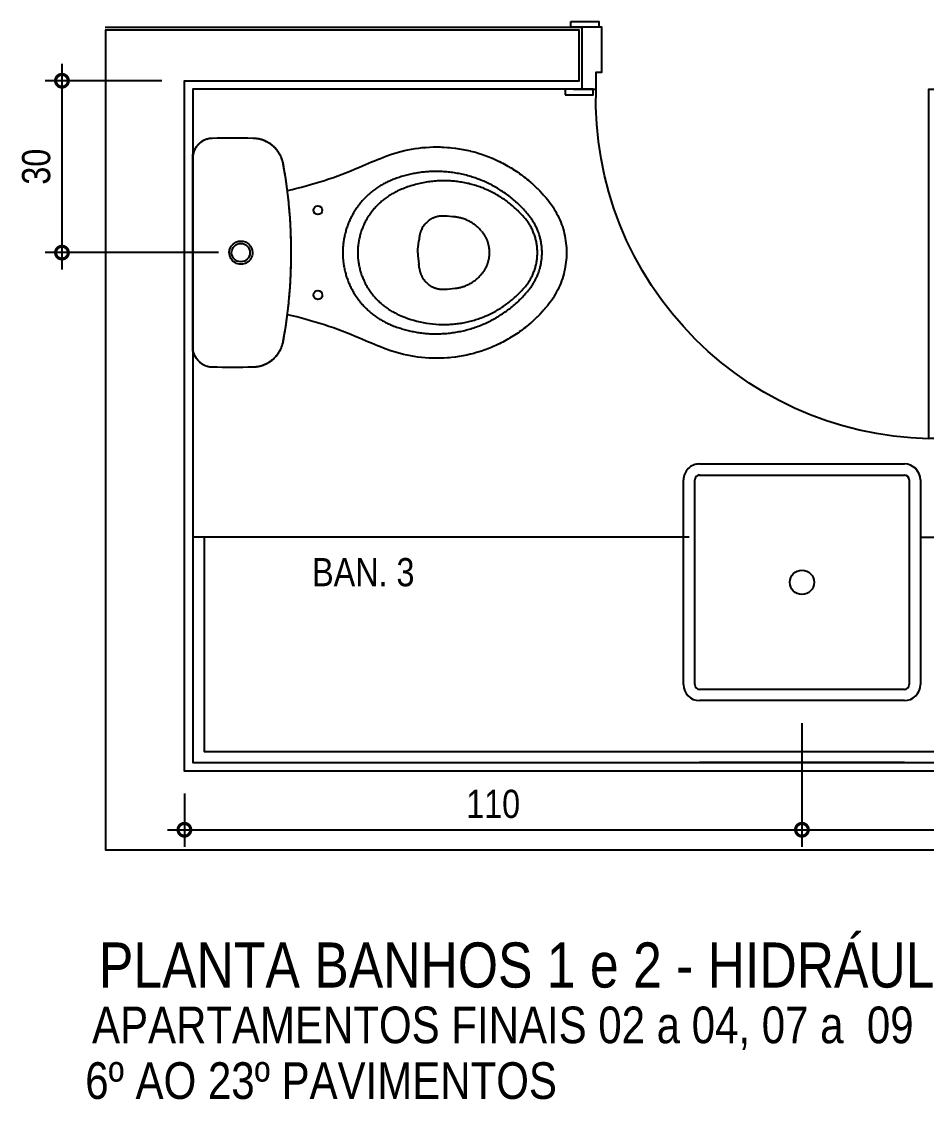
# Model space of a CAD drawing. Header units: metres. Extents: x 3 to 168, y -142 to 28.
# Drawn here: x 2.813 to 4.417, y -18.612 to -16.699 of the extents above; entities that cross this region are included whole.
import ezdxf

# ---------------------------------------------------------------- set-up
doc = ezdxf.new("R2010")
doc.units = ezdxf.units.M
doc.linetypes.add('DASHEDX2', pattern=[1.5, 1, -0.5])
for name, color, linetype in [('ARQ-ALV ACAB', 4, 'Continuous'), ('ARQ-ALV OSSO', 5, 'Continuous'), ('ARQ-CAX @ 1', 1, 'Continuous'), ('ARQ-DIM', 2, 'Continuous'), ('ARQ-HID', 2, 'Continuous'), ('ARQ-PRJ', 7, 'DASHEDX2'), ('ARQ-TXT', 2, 'Continuous')]:
    doc.layers.add(name, color=color, linetype=linetype)
doc.styles.add('Adesa', font='ARIALN.TTF')
doc.dimstyles.new('ADESA 1-0025', dxfattribs={"dimtxt": 0.05, "dimasz": 0.045, "dimexe": 0.03, "dimexo": 0.04, "dimgap": 0.02, "dimtad": 1, "dimtoh": 1, "dimdec": 0, "dimlfac": 100, "dimzin": 4, "dimtxsty": 'Adesa', "dimblk": 'DOTSMALL', "dimcen": 1, "dimdle": 0.03, "dimclrd": 1, "dimclre": 1, "dimclrt": 256, "dimazin": 1, "dimtm": 1e-09, "dimtfac": 1, "dimtdec": 0, "dimtix": 1, "dimtmove": 2, "dimatfit": 0, "dimldrblk": 'DOTSMALL', "dimfxl": 0.8, "dimtvp": 2, "dimtolj": 1, "dimtzin": 0, "dimarcsym": 0})

# ---------------------------------------------------------------- blocks, each defined once
blk = doc.blocks.new('ARQ-HID-CUBA Q')
for points in [[(-0.1816, 0), (0.1816, 0)], [(-0.1816, -0.11), (0.1816, -0.11)], [(-0.1816, -0.13), (0.1816, -0.13)], [(-0.21, -0.5016), (-0.21, -0.1384)], [(-0.19, -0.5016), (-0.19, -0.1384)], [(0.19, -0.1384), (0.19, -0.5016)], [(0.21, -0.1384), (0.21, -0.5016)], [(-0.21, -0.4), (-0.31, -0.4)], [(0.21, -0.4), (0.31, -0.4)], [(0.1816, -0.51), (-0.1816, -0.51)], [(0.1816, -0.53), (-0.1816, -0.53)], [(0.1816, -0.53), (-0.1816, -0.53)]]:
    blk.add_lwpolyline(points)
blk.add_circle((0, -0.32), 0.0216)
for centre, radius, start, end in [((-0.1816, -0.1384), 0.0284, 90, 180), ((0.1816, -0.1384), 0.0284, 0, 90), ((-0.1816, -0.1384), 0.0084, 90, 180), ((0.1816, -0.1384), 0.0084, 0, 90), ((-0.1816, -0.5016), 0.0284, 180, 270), ((-0.1816, -0.5016), 0.0084, 180, 270), ((0.1816, -0.5016), 0.0284, 270, 0), ((0.1816, -0.5016), 0.0084, 270, 0)]:
    blk.add_arc(centre, radius, start, end)
blk = doc.blocks.new('ARQ-HID-BACIA CX')
blk.add_line((-0.0001, -0.175), (-0.0001, 0.175))
for points in [[(-0.0137, -0.1957), (-0.0142, -0.196), (-0.0147, -0.1964), (-0.0153, -0.1968), (-0.0158, -0.1971), (-0.0163, -0.1975), (-0.0168, -0.1978), (-0.0174, -0.1981), (-0.0179, -0.1984), (-0.0185, -0.1987), (-0.019, -0.199), (-0.0196, -0.1993), (-0.0202, -0.1995), (-0.0207, -0.1998), (-0.0213, -0.2), (-0.0219, -0.2003), (-0.0225, -0.2005), (-0.0231, -0.2007), (-0.0237, -0.2009), (-0.0243, -0.2011), (-0.0249, -0.2013), (-0.0255, -0.2015), (-0.0261, -0.2016), (-0.0267, -0.2018), (-0.0273, -0.2019), (-0.0279, -0.2021), (-0.0285, -0.2022), (-0.0292, -0.2023), (-0.0298, -0.2024), (-0.0304, -0.2025), (-0.031, -0.2025), (-0.0316, -0.2026), (-0.0323, -0.2026), (-0.0329, -0.2027), (-0.0335, -0.2027), (-0.0342, -0.2027, -0.00878), (-0.1068, -0.2028), (-0.1079, -0.2027), (-0.1091, -0.2026), (-0.1102, -0.2026), (-0.1114, -0.2025), (-0.1125, -0.2024), (-0.1136, -0.2022), (-0.1148, -0.2021), (-0.1159, -0.2019), (-0.117, -0.2017), (-0.1181, -0.2014), (-0.1192, -0.2012), (-0.1203, -0.2009), (-0.1214, -0.2006), (-0.1225, -0.2002), (-0.1236, -0.1999), (-0.1247, -0.1995), (-0.1258, -0.1991), (-0.1268, -0.1987), (-0.1279, -0.1982), (-0.1289, -0.1978), (-0.13, -0.1973), (-0.131, -0.1968), (-0.132, -0.1962), (-0.133, -0.1957), (-0.134, -0.1951), (-0.135, -0.1945), (-0.1359, -0.1939), (-0.1369, -0.1933), (-0.1378, -0.1926), (-0.1388, -0.192), (-0.1397, -0.1913), (-0.1406, -0.1906), (-0.1415, -0.1899), (-0.1423, -0.1891), (-0.1432, -0.1884), (-0.144, -0.1876), (-0.1449, -0.1868), (-0.1457, -0.186), (-0.1465, -0.1851), (-0.1472, -0.1843), (-0.148, -0.1834), (-0.1487, -0.1826), (-0.1494, -0.1817), (-0.1501, -0.1808), (-0.1508, -0.1799), (-0.1515, -0.1789), (-0.1521, -0.178), (-0.1527, -0.177), (-0.1533, -0.1761), (-0.1539, -0.1751), (-0.1545, -0.1741), (-0.155, -0.1731), (-0.1556, -0.1721), (-0.1561, -0.171), (-0.1566, -0.17), (-0.157, -0.169), (-0.1575, -0.1679), (-0.1579, -0.1668), (-0.1583, -0.1658), (-0.1586, -0.1647), (-0.159, -0.1636), (-0.1593, -0.1625), (-0.1596, -0.1614), (-0.1598, -0.1603), (-0.1601, -0.1592), (-0.1604, -0.158), (-0.1606, -0.1569), (-0.1614, -0.1525), (-0.1622, -0.148), (-0.1629, -0.1436), (-0.1636, -0.1392), (-0.1643, -0.1347), (-0.165, -0.1302), (-0.1657, -0.1258), (-0.1663, -0.1213), (-0.1669, -0.1169), (-0.1675, -0.1124), (-0.168, -0.1079), (-0.1686, -0.1034), (-0.1691, -0.099), (-0.1696, -0.0945), (-0.1701, -0.09), (-0.1705, -0.0855), (-0.1709, -0.081), (-0.1713, -0.0765), (-0.1717, -0.072), (-0.1721, -0.0675), (-0.1724, -0.0631), (-0.1727, -0.0586), (-0.173, -0.0541), (-0.1733, -0.0496), (-0.1735, -0.0451), (-0.1737, -0.0406), (-0.1739, -0.0361), (-0.1741, -0.0315), (-0.1742, -0.027), (-0.1744, -0.0225), (-0.1745, -0.018), (-0.1745, -0.0135), (-0.1746, -0.009), (-0.1746, -0.0045), (-0.1746, 0), (-0.1746, 0.0045), (-0.1746, 0.009), (-0.1745, 0.0135), (-0.1745, 0.018), (-0.1744, 0.0225), (-0.1742, 0.027), (-0.1741, 0.0315), (-0.1739, 0.0361), (-0.1737, 0.0406), (-0.1735, 0.0451), (-0.1733, 0.0496), (-0.173, 0.0541), (-0.1727, 0.0586), (-0.1724, 0.0631), (-0.1721, 0.0675), (-0.1717, 0.072), (-0.1713, 0.0765), (-0.1709, 0.081), (-0.1705, 0.0855), (-0.1701, 0.09), (-0.1696, 0.0945), (-0.1691, 0.099), (-0.1686, 0.1034), (-0.168, 0.1079), (-0.1675, 0.1124), (-0.1669, 0.1169), (-0.1663, 0.1213), (-0.1657, 0.1258), (-0.165, 0.1302), (-0.1643, 0.1347), (-0.1636, 0.1392), (-0.1629, 0.1436), (-0.1622, 0.148), (-0.1614, 0.1525), (-0.1606, 0.1569), (-0.1604, 0.158), (-0.1601, 0.1592), (-0.1598, 0.1603), (-0.1596, 0.1614), (-0.1593, 0.1625), (-0.159, 0.1636), (-0.1586, 0.1647), (-0.1583, 0.1658), (-0.1579, 0.1668), (-0.1575, 0.1679), (-0.157, 0.169), (-0.1566, 0.17), (-0.1561, 0.171), (-0.1556, 0.1721), (-0.155, 0.1731), (-0.1545, 0.1741), (-0.1539, 0.1751), (-0.1533, 0.1761), (-0.1527, 0.177), (-0.1521, 0.178), (-0.1515, 0.1789), (-0.1508, 0.1799), (-0.1501, 0.1808), (-0.1494, 0.1817), (-0.1487, 0.1826), (-0.148, 0.1834), (-0.1472, 0.1843), (-0.1465, 0.1851), (-0.1457, 0.186), (-0.1449, 0.1868), (-0.144, 0.1876), (-0.1432, 0.1884), (-0.1423, 0.1891), (-0.1415, 0.1899), (-0.1406, 0.1906), (-0.1397, 0.1913), (-0.1388, 0.192), (-0.1378, 0.1926), (-0.1369, 0.1933), (-0.1359, 0.1939), (-0.135, 0.1945), (-0.134, 0.1951), (-0.133, 0.1957), (-0.132, 0.1962), (-0.131, 0.1968), (-0.13, 0.1973), (-0.1289, 0.1978), (-0.1279, 0.1982), (-0.1268, 0.1987), (-0.1258, 0.1991), (-0.1247, 0.1995), (-0.1236, 0.1999), (-0.1225, 0.2002), (-0.1214, 0.2006), (-0.1203, 0.2009), (-0.1192, 0.2012), (-0.1181, 0.2014), (-0.117, 0.2017), (-0.1159, 0.2019), (-0.1148, 0.2021), (-0.1136, 0.2022), (-0.1125, 0.2024), (-0.1114, 0.2025), (-0.1102, 0.2026), (-0.1091, 0.2026), (-0.1079, 0.2027), (-0.1068, 0.2028, -0.00878), (-0.0342, 0.2027), (-0.0335, 0.2027), (-0.0329, 0.2027), (-0.0323, 0.2026), (-0.0316, 0.2026), (-0.031, 0.2025), (-0.0304, 0.2025), (-0.0298, 0.2024), (-0.0292, 0.2023), (-0.0285, 0.2022), (-0.0279, 0.2021), (-0.0273, 0.2019), (-0.0267, 0.2018), (-0.0261, 0.2016), (-0.0255, 0.2015), (-0.0249, 0.2013), (-0.0243, 0.2011), (-0.0237, 0.2009), (-0.0231, 0.2007), (-0.0225, 0.2005), (-0.0219, 0.2003), (-0.0213, 0.2), (-0.0207, 0.1998), (-0.0202, 0.1995), (-0.0196, 0.1993), (-0.019, 0.199), (-0.0185, 0.1987), (-0.0179, 0.1984), (-0.0174, 0.1981), (-0.0168, 0.1978), (-0.0163, 0.1975), (-0.0158, 0.1971), (-0.0153, 0.1968), (-0.0147, 0.1964), (-0.0142, 0.196), (-0.0137, 0.1957)], [(-0.0131, 0.195, 0.018828), (-0.0135, 0.1954)], [(-0.0133, -0.1951), (-0.0133, -0.1951), (-0.0133, -0.1951), (-0.0133, -0.1951), (-0.0132, -0.1951), (-0.0132, -0.195), (-0.0132, -0.195), (-0.0131, -0.1949), (-0.013, -0.1948), (-0.0129, -0.1947), (-0.0128, -0.1946), (-0.0126, -0.1945), (-0.0125, -0.1943), (-0.0116, -0.1935, 0.212488), (-0.0001, -0.1677), (-0.0001, 0.1677, 0.212488), (-0.0116, 0.1935), (-0.0125, 0.1943), (-0.0126, 0.1945), (-0.0128, 0.1946), (-0.0129, 0.1947), (-0.013, 0.1948), (-0.0131, 0.1949), (-0.0132, 0.195), (-0.0132, 0.195), (-0.0132, 0.1951), (-0.0133, 0.1951), (-0.0133, 0.1951), (-0.0133, 0.1951)], [(-0.0123, 0.1942, 0.002919), (-0.0115, 0.1935)], [(-0.1676, 0.1104), (-0.1678, 0.1104), (-0.176, 0.1123), (-0.1842, 0.1142), (-0.1925, 0.1163), (-0.2008, 0.1185), (-0.209, 0.1208), (-0.2171, 0.1231), (-0.2253, 0.1256), (-0.2335, 0.1282), (-0.2415, 0.1309), (-0.2493, 0.1336), (-0.2571, 0.1363), (-0.2648, 0.1392), (-0.2725, 0.1422), (-0.2803, 0.1453), (-0.288, 0.1486), (-0.2958, 0.1519, 0.011149), (-0.3381, 0.1694), (-0.3442, 0.1717), (-0.3503, 0.1739), (-0.3564, 0.1759), (-0.3626, 0.1778), (-0.3689, 0.1795), (-0.3751, 0.181), (-0.3815, 0.1824), (-0.3878, 0.1836), (-0.3942, 0.1847), (-0.4006, 0.1855), (-0.407, 0.1863), (-0.4135, 0.1868), (-0.42, 0.1872), (-0.4264, 0.1875), (-0.4329, 0.1875), (-0.4381, 0.1875), (-0.4384, 0.1875), (-0.4417, 0.1874), (-0.4449, 0.1872), (-0.4453, 0.1872), (-0.4517, 0.1868), (-0.4521, 0.1868), (-0.4553, 0.1865), (-0.4585, 0.1862), (-0.4589, 0.1862), (-0.4653, 0.1854), (-0.4657, 0.1853), (-0.472, 0.1844), (-0.4724, 0.1844), (-0.4788, 0.1833), (-0.4792, 0.1832), (-0.4855, 0.1819), (-0.4859, 0.1818), (-0.4921, 0.1804), (-0.4925, 0.1803), (-0.4988, 0.1787), (-0.4991, 0.1786), (-0.5053, 0.1768), (-0.5057, 0.1767), (-0.5118, 0.1747), (-0.5122, 0.1746), (-0.5183, 0.1725), (-0.5187, 0.1724), (-0.5247, 0.1701), (-0.5251, 0.17), (-0.531, 0.1675), (-0.5314, 0.1674), (-0.5373, 0.1648), (-0.5376, 0.1646), (-0.5435, 0.1618), (-0.5438, 0.1617), (-0.5467, 0.1602), (-0.5496, 0.1588), (-0.5499, 0.1586), (-0.5556, 0.1555), (-0.5559, 0.1553), (-0.5587, 0.1537), (-0.5615, 0.1521), (-0.5618, 0.1519), (-0.5646, 0.1502), (-0.5674, 0.1485), (-0.5677, 0.1484), (-0.5704, 0.1466), (-0.5731, 0.1448), (-0.5734, 0.1446), (-0.5761, 0.1428), (-0.5788, 0.1409), (-0.579, 0.1407), (-0.5817, 0.1388), (-0.5843, 0.1369), (-0.5846, 0.1367), (-0.5872, 0.1347), (-0.5897, 0.1327), (-0.59, 0.1325), (-0.5925, 0.1305), (-0.595, 0.1284), (-0.5953, 0.1282), (-0.6002, 0.124), (-0.6005, 0.1237), (-0.6053, 0.1194), (-0.6055, 0.1191), (-0.6079, 0.1169), (-0.6102, 0.1146), (-0.6105, 0.1144), (-0.6151, 0.1098), (-0.6153, 0.1095), (-0.6197, 0.1048), (-0.62, 0.1045), (-0.6221, 0.1021), (-0.6243, 0.0997), (-0.6245, 0.0994), (-0.6266, 0.097), (-0.6287, 0.0945), (-0.6314, 0.0911), (-0.6339, 0.0877), (-0.6364, 0.0842), (-0.6388, 0.0807), (-0.641, 0.0771), (-0.6432, 0.0734), (-0.6452, 0.0696), (-0.6472, 0.0658), (-0.649, 0.062), (-0.6508, 0.0581), (-0.6524, 0.0541), (-0.6539, 0.0501), (-0.6553, 0.0461), (-0.6565, 0.042), (-0.6577, 0.0379), (-0.6587, 0.0338), (-0.6596, 0.0296), (-0.6604, 0.0254), (-0.6611, 0.0212), (-0.6617, 0.017), (-0.6621, 0.0128), (-0.6624, 0.0085), (-0.6626, 0.0043), (-0.6626, 0), (-0.6626, -0.0043), (-0.6624, -0.0085), (-0.6621, -0.0128), (-0.6617, -0.017), (-0.6611, -0.0212), (-0.6604, -0.0254), (-0.6596, -0.0296), (-0.6587, -0.0338), (-0.6577, -0.0379), (-0.6565, -0.042), (-0.6553, -0.0461), (-0.6539, -0.0501), (-0.6524, -0.0541), (-0.6508, -0.0581), (-0.649, -0.062), (-0.6472, -0.0658), (-0.6452, -0.0696), (-0.6432, -0.0734), (-0.641, -0.0771), (-0.6388, -0.0807), (-0.6364, -0.0842), (-0.6339, -0.0877), (-0.6314, -0.0911), (-0.6287, -0.0945), (-0.6266, -0.097), (-0.6245, -0.0994), (-0.6243, -0.0997), (-0.6221, -0.1021), (-0.62, -0.1045), (-0.6197, -0.1048), (-0.6153, -0.1095), (-0.6151, -0.1098), (-0.6105, -0.1144), (-0.6102, -0.1146), (-0.6079, -0.1169), (-0.6055, -0.1191), (-0.6053, -0.1194), (-0.6005, -0.1237), (-0.6002, -0.124), (-0.5953, -0.1282), (-0.595, -0.1284), (-0.5925, -0.1305), (-0.59, -0.1325), (-0.5897, -0.1327), (-0.5872, -0.1347), (-0.5846, -0.1367), (-0.5843, -0.1369), (-0.5817, -0.1388), (-0.579, -0.1407), (-0.5788, -0.1409), (-0.5761, -0.1428), (-0.5734, -0.1446), (-0.5731, -0.1448), (-0.5704, -0.1466), (-0.5677, -0.1484), (-0.5674, -0.1485), (-0.5646, -0.1502), (-0.5618, -0.1519), (-0.5615, -0.1521), (-0.5587, -0.1537), (-0.5559, -0.1553), (-0.5556, -0.1555), (-0.5499, -0.1586), (-0.5496, -0.1588), (-0.5467, -0.1602), (-0.5438, -0.1617), (-0.5435, -0.1618), (-0.5376, -0.1646), (-0.5373, -0.1648), (-0.5314, -0.1674), (-0.531, -0.1675), (-0.5251, -0.17), (-0.5247, -0.1701), (-0.5187, -0.1724), (-0.5183, -0.1725), (-0.5122, -0.1746), (-0.5118, -0.1747), (-0.5057, -0.1767), (-0.5053, -0.1768), (-0.4991, -0.1786), (-0.4988, -0.1787), (-0.4925, -0.1803), (-0.4921, -0.1804), (-0.4859, -0.1818), (-0.4855, -0.1819), (-0.4792, -0.1832), (-0.4788, -0.1833), (-0.4724, -0.1844), (-0.472, -0.1844), (-0.4657, -0.1853), (-0.4653, -0.1854), (-0.4589, -0.1862), (-0.4585, -0.1862), (-0.4553, -0.1865), (-0.4521, -0.1868), (-0.4517, -0.1868), (-0.4453, -0.1872), (-0.4449, -0.1872), (-0.4417, -0.1874), (-0.4384, -0.1875), (-0.4381, -0.1875), (-0.4316, -0.1875), (-0.4251, -0.1874), (-0.4186, -0.1872), (-0.4121, -0.1867), (-0.4057, -0.1861), (-0.3992, -0.1854), (-0.3928, -0.1844), (-0.3864, -0.1834), (-0.3801, -0.1821), (-0.3738, -0.1807), (-0.3675, -0.1791), (-0.3613, -0.1774), (-0.3551, -0.1755), (-0.349, -0.1735), (-0.3429, -0.1713), (-0.3381, -0.1694, 0.011149), (-0.2958, -0.1519), (-0.288, -0.1486), (-0.2803, -0.1453), (-0.2725, -0.1422), (-0.2648, -0.1392), (-0.2571, -0.1363), (-0.2493, -0.1336), (-0.2415, -0.1309), (-0.2335, -0.1282), (-0.2253, -0.1256), (-0.2171, -0.1231), (-0.209, -0.1208), (-0.2008, -0.1185), (-0.1925, -0.1163), (-0.1842, -0.1142), (-0.176, -0.1123), (-0.1678, -0.1104), (-0.1676, -0.1104)], [(-0.5122, 0.0378), (-0.511, 0.0393), (-0.5098, 0.0407), (-0.5085, 0.042), (-0.5072, 0.0433), (-0.5059, 0.0446), (-0.5046, 0.0458), (-0.5032, 0.047), (-0.5018, 0.0482), (-0.5004, 0.0493), (-0.499, 0.0503), (-0.4975, 0.0514), (-0.496, 0.0523), (-0.4946, 0.0533), (-0.493, 0.0542), (-0.4915, 0.055), (-0.49, 0.0558), (-0.4884, 0.0566), (-0.4869, 0.0573), (-0.4853, 0.058), (-0.4838, 0.0587), (-0.4822, 0.0593), (-0.4806, 0.0598), (-0.4791, 0.0603), (-0.4775, 0.0608), (-0.4759, 0.0613), (-0.4744, 0.0617), (-0.4728, 0.062), (-0.4713, 0.0623), (-0.4697, 0.0626), (-0.4682, 0.0629), (-0.4667, 0.0631), (-0.4651, 0.0633, -0.008966), (-0.4466, 0.0649, -0.016113), (-0.4436, 0.065), (-0.4426, 0.065), (-0.4418, 0.065), (-0.4409, 0.0649), (-0.4401, 0.0649), (-0.4393, 0.0648), (-0.4384, 0.0647), (-0.4376, 0.0646), (-0.4368, 0.0645), (-0.436, 0.0644), (-0.4352, 0.0642), (-0.4344, 0.064), (-0.4336, 0.0639), (-0.4328, 0.0637), (-0.4321, 0.0635), (-0.4313, 0.0632), (-0.4305, 0.063), (-0.4298, 0.0627), (-0.429, 0.0625), (-0.4282, 0.0622), (-0.4275, 0.0619), (-0.4267, 0.0616), (-0.426, 0.0612), (-0.4253, 0.0609), (-0.4245, 0.0605), (-0.4238, 0.0602), (-0.423, 0.0598), (-0.4223, 0.0593), (-0.4216, 0.0589), (-0.4209, 0.0585), (-0.4201, 0.058), (-0.4194, 0.0575), (-0.4187, 0.057), (-0.4174, 0.056), (-0.416, 0.0549), (-0.4148, 0.0537), (-0.4135, 0.0525), (-0.4123, 0.0512), (-0.4111, 0.0499), (-0.41, 0.0485), (-0.4089, 0.047), (-0.4079, 0.0455), (-0.407, 0.0439), (-0.4061, 0.0422), (-0.4053, 0.0406), (-0.4049, 0.0397), (-0.4045, 0.0389), (-0.4042, 0.038), (-0.4039, 0.0372), (-0.4036, 0.0363), (-0.4033, 0.0354), (-0.403, 0.0346), (-0.4028, 0.0337), (-0.4025, 0.0328), (-0.4023, 0.0319), (-0.4021, 0.0311), (-0.402, 0.0302), (-0.4018, 0.0293), (-0.4017, 0.0285), (-0.4016, 0.0276), (-0.4015, 0.0267, -0.000598), (-0.4009, 0.0209)], [(-0.3986, 0, 0.006359), (-0.3992, 0.0061), (-0.3992, 0.0064), (-0.3992, 0.0066), (-0.3993, 0.0072), (-0.3993, 0.0075), (-0.3993, 0.0077), (-0.3994, 0.0083), (-0.3994, 0.0086), (-0.3995, 0.0091), (-0.3995, 0.0094), (-0.3996, 0.01), (-0.3996, 0.0103), (-0.3997, 0.0108), (-0.3998, 0.0117), (-0.3999, 0.0123), (-0.4, 0.0129), (-0.4002, 0.0144), (-0.4003, 0.0154), (-0.4003, 0.0159), (-0.4004, 0.0164), (-0.4005, 0.0169), (-0.4005, 0.0174), (-0.4006, 0.0179), (-0.4006, 0.0184), (-0.4007, 0.0189), (-0.4008, 0.0194), (-0.4008, 0.0199), (-0.4009, 0.0204), (-0.4009, 0.0209)], [(-0.3986, 0, -0.006359), (-0.3992, -0.0061), (-0.3992, -0.0064), (-0.3992, -0.0066), (-0.3993, -0.0072), (-0.3993, -0.0075), (-0.3993, -0.0077), (-0.3994, -0.0083), (-0.3994, -0.0086), (-0.3995, -0.0091), (-0.3995, -0.0094), (-0.3996, -0.01), (-0.3996, -0.0103), (-0.3997, -0.0108), (-0.3998, -0.0117), (-0.3999, -0.0123), (-0.4, -0.0129), (-0.4002, -0.0144), (-0.4003, -0.0154), (-0.4003, -0.0159), (-0.4004, -0.0164), (-0.4005, -0.0169), (-0.4005, -0.0174), (-0.4006, -0.0179), (-0.4006, -0.0184), (-0.4007, -0.0189), (-0.4008, -0.0194), (-0.4008, -0.0199), (-0.4009, -0.0204), (-0.4009, -0.0209)], [(-0.4015, -0.0267), (-0.4016, -0.0276), (-0.4017, -0.0285), (-0.4018, -0.0293), (-0.402, -0.0302), (-0.4021, -0.0311), (-0.4023, -0.0319), (-0.4025, -0.0328), (-0.4028, -0.0337), (-0.403, -0.0346), (-0.4033, -0.0354), (-0.4036, -0.0363), (-0.4039, -0.0372), (-0.4042, -0.038), (-0.4045, -0.0389), (-0.4049, -0.0397), (-0.4053, -0.0406), (-0.4061, -0.0422), (-0.407, -0.0439), (-0.4079, -0.0455), (-0.4089, -0.047), (-0.41, -0.0485), (-0.4111, -0.0499), (-0.4123, -0.0512), (-0.4135, -0.0525), (-0.4148, -0.0537), (-0.416, -0.0549), (-0.4174, -0.056), (-0.4187, -0.057), (-0.4194, -0.0575), (-0.4201, -0.058), (-0.4209, -0.0585), (-0.4216, -0.0589), (-0.4223, -0.0593), (-0.423, -0.0598), (-0.4238, -0.0602), (-0.4245, -0.0605), (-0.4253, -0.0609), (-0.426, -0.0612), (-0.4267, -0.0616), (-0.4275, -0.0619), (-0.4282, -0.0622), (-0.429, -0.0625), (-0.4298, -0.0627), (-0.4305, -0.063), (-0.4313, -0.0632), (-0.4321, -0.0635), (-0.4328, -0.0637), (-0.4336, -0.0639), (-0.4344, -0.064), (-0.4352, -0.0642), (-0.436, -0.0644), (-0.4368, -0.0645), (-0.4376, -0.0646), (-0.4384, -0.0647), (-0.4393, -0.0648), (-0.4401, -0.0649), (-0.4409, -0.0649), (-0.4418, -0.065), (-0.4426, -0.065), (-0.4436, -0.065, -0.016113), (-0.4466, -0.0649, -0.008966), (-0.4651, -0.0633), (-0.4667, -0.0631), (-0.4682, -0.0629), (-0.4697, -0.0626), (-0.4713, -0.0623), (-0.4728, -0.062), (-0.4744, -0.0617), (-0.4759, -0.0613), (-0.4775, -0.0608), (-0.4791, -0.0603), (-0.4806, -0.0598), (-0.4822, -0.0593), (-0.4838, -0.0587), (-0.4853, -0.058), (-0.4869, -0.0573), (-0.4884, -0.0566), (-0.49, -0.0558), (-0.4915, -0.055), (-0.493, -0.0542), (-0.4946, -0.0533), (-0.496, -0.0523), (-0.4975, -0.0514), (-0.499, -0.0503), (-0.5004, -0.0493), (-0.5018, -0.0482), (-0.5032, -0.047), (-0.5046, -0.0458), (-0.5059, -0.0446), (-0.5072, -0.0433), (-0.5085, -0.042), (-0.5098, -0.0407), (-0.511, -0.0393), (-0.5122, -0.0378)], [(-0.4015, -0.0267, 0.000598), (-0.4009, -0.0209)], [(-0.0136, -0.1955, 0.018828), (-0.0132, -0.1951)]]:
    blk.add_lwpolyline(points, format="xyb")
at = {"ltscale": 0.000466036}
blk.add_lwpolyline([(-0.0133, -0.1951), (-0.0133, -0.1952, -0.017665), (-0.0136, -0.1955, -0.039631), (-0.0138, -0.1956, -0.158216), (-0.0342, -0.2027, -0.008778), (-0.1068, -0.2027), (-0.1095, -0.2026), (-0.1122, -0.2023), (-0.1149, -0.202), (-0.1176, -0.2014), (-0.1203, -0.2008), (-0.1229, -0.2), (-0.1255, -0.1991), (-0.128, -0.1981), (-0.1305, -0.1969), (-0.1329, -0.1957), (-0.1352, -0.1943), (-0.1375, -0.1928), (-0.1397, -0.1912), (-0.1418, -0.1894), (-0.1439, -0.1876), (-0.1458, -0.1857), (-0.1477, -0.1837), (-0.1494, -0.1816), (-0.151, -0.1794), (-0.1526, -0.1772), (-0.154, -0.1748), (-0.1553, -0.1724), (-0.1565, -0.17), (-0.1575, -0.1675), (-0.1585, -0.1649), (-0.1593, -0.1623), (-0.16, -0.1597), (-0.1605, -0.1569, -0.044623), (-0.1746, 0, -0.044623), (-0.1605, 0.1569), (-0.16, 0.1597), (-0.1593, 0.1623), (-0.1585, 0.1649), (-0.1575, 0.1675), (-0.1565, 0.17), (-0.1553, 0.1724), (-0.154, 0.1748), (-0.1526, 0.1772), (-0.151, 0.1794), (-0.1494, 0.1816), (-0.1477, 0.1837), (-0.1458, 0.1857), (-0.1439, 0.1876), (-0.1418, 0.1894), (-0.1397, 0.1912), (-0.1375, 0.1928), (-0.1352, 0.1943), (-0.1329, 0.1957), (-0.1305, 0.1969), (-0.128, 0.1981), (-0.1255, 0.1991), (-0.1229, 0.2), (-0.1203, 0.2008), (-0.1176, 0.2014), (-0.1149, 0.202), (-0.1122, 0.2023), (-0.1095, 0.2026), (-0.1068, 0.2027, -0.008778), (-0.0342, 0.2027, -0.158216), (-0.0138, 0.1956, -0.039631), (-0.0136, 0.1955, -0.017665), (-0.0133, 0.1952), (-0.0133, 0.1951)], format="xyb", dxfattribs=at)
at = {"ltscale": 0.00311}
for points in [[(-0.1068, 0.2021), (-0.1068, 0.2027)], [(-0.1068, -0.2021), (-0.1068, -0.2027)]]:
    blk.add_lwpolyline(points, dxfattribs=at)
at = {"ltscale": 0.00156}
blk.add_lwpolyline([(-0.0131, 0.1951), (-0.0133, 0.1953)], dxfattribs=at)
for points in [[(-0.0133, 0.1951), (-0.0133, 0.1951)], [(-0.0115, 0.1936), (-0.0109, 0.1931), (-0.0103, 0.1925), (-0.0097, 0.1919), (-0.0091, 0.1913), (-0.0086, 0.1907), (-0.008, 0.19), (-0.0075, 0.1894), (-0.007, 0.1887), (-0.0065, 0.1881), (-0.006, 0.1874), (-0.0055, 0.1867), (-0.0051, 0.186), (-0.0047, 0.1853), (-0.0043, 0.1845), (-0.0039, 0.1838), (-0.0035, 0.1831), (-0.0031, 0.1823), (-0.0028, 0.1815), (-0.0025, 0.1808), (-0.0022, 0.18), (-0.0019, 0.1792), (-0.0016, 0.1784), (-0.0014, 0.1776), (-0.0012, 0.1768), (-0.001, 0.176), (-0.0008, 0.1752), (-0.0006, 0.1744), (-0.0005, 0.1736), (-0.0003, 0.1728), (-0.0002, 0.1719), (-0.0001, 0.1711), (-0.0001, 0.1703), (0, 0.1694), (0, 0.1686), (0, 0.1678)], [(0, 0.1677), (0, -0.1677)], [(-0.5122, 0.0378), (-0.513, 0.0368), (-0.5137, 0.0358), (-0.5145, 0.0348), (-0.5152, 0.0338), (-0.5159, 0.0327), (-0.5165, 0.0316), (-0.5172, 0.0306), (-0.5178, 0.0295), (-0.5185, 0.0283), (-0.519, 0.0272), (-0.5196, 0.0261), (-0.5202, 0.0249), (-0.5207, 0.0237), (-0.5212, 0.0225), (-0.5217, 0.0214), (-0.5221, 0.0201), (-0.5225, 0.0189), (-0.5229, 0.0177), (-0.5233, 0.0165), (-0.5236, 0.0152), (-0.524, 0.014), (-0.5243, 0.0127), (-0.5245, 0.0115), (-0.5248, 0.0102), (-0.525, 0.009), (-0.5251, 0.0077), (-0.5253, 0.0064), (-0.5254, 0.0051), (-0.5255, 0.0039), (-0.5256, 0.0026), (-0.5256, 0.0013), (-0.5256, 0), (-0.5256, -0.0013), (-0.5256, -0.0026), (-0.5255, -0.0039), (-0.5254, -0.0051), (-0.5253, -0.0064), (-0.5251, -0.0077), (-0.525, -0.009), (-0.5248, -0.0102), (-0.5245, -0.0115), (-0.5243, -0.0127), (-0.524, -0.014), (-0.5236, -0.0152), (-0.5233, -0.0165), (-0.5229, -0.0177), (-0.5225, -0.0189), (-0.5221, -0.0201), (-0.5217, -0.0214), (-0.5212, -0.0225), (-0.5207, -0.0237), (-0.5202, -0.0249), (-0.5196, -0.0261), (-0.519, -0.0272), (-0.5185, -0.0283), (-0.5178, -0.0295), (-0.5172, -0.0306), (-0.5165, -0.0316), (-0.5159, -0.0327), (-0.5152, -0.0337), (-0.5145, -0.0348), (-0.5137, -0.0358), (-0.513, -0.0368), (-0.5122, -0.0378)], [(-0.0115, -0.1936), (-0.0116, -0.1938), (-0.0117, -0.1938), (-0.0119, -0.194), (-0.0123, -0.1944), (-0.0126, -0.1947), (-0.0128, -0.1948), (-0.0129, -0.1949), (-0.013, -0.1949), (-0.013, -0.195), (-0.0131, -0.195), (-0.0131, -0.1951)]]:
    blk.add_lwpolyline(points)
at = {"ltscale": 0.00179}
for points in [[(-0.0004, 0.1677), (-0.0001, 0.1677)], [(-0.0004, -0.1677), (-0.0001, -0.1677)]]:
    blk.add_lwpolyline(points, dxfattribs=at)
for points in [[(-0.2659, 0), (-0.2659, -0.002), (-0.266, -0.004), (-0.2661, -0.006), (-0.2662, -0.008), (-0.2663, -0.01), (-0.2664, -0.012), (-0.2666, -0.014), (-0.2668, -0.016), (-0.267, -0.018), (-0.2673, -0.02), (-0.2676, -0.022), (-0.2679, -0.024), (-0.2683, -0.026), (-0.2687, -0.0279), (-0.2691, -0.0299), (-0.2696, -0.0318), (-0.27, -0.0338), (-0.2705, -0.0357), (-0.2711, -0.0377), (-0.2716, -0.0396), (-0.2722, -0.0415), (-0.2728, -0.0434), (-0.2735, -0.0453), (-0.2741, -0.0472), (-0.2748, -0.0491), (-0.2755, -0.051), (-0.2763, -0.0528), (-0.2771, -0.0547), (-0.2779, -0.0565), (-0.2787, -0.0584), (-0.2796, -0.0602), (-0.2804, -0.062), (-0.2813, -0.0638), (-0.2823, -0.0656), (-0.2832, -0.0673), (-0.2842, -0.0691), (-0.2852, -0.0708), (-0.2863, -0.0725), (-0.2873, -0.0742), (-0.2884, -0.0759), (-0.2895, -0.0776), (-0.2907, -0.0793), (-0.2918, -0.0809), (-0.293, -0.0825), (-0.2942, -0.0841), (-0.2954, -0.0857), (-0.2967, -0.0873), (-0.2979, -0.0888), (-0.2992, -0.0904), (-0.3005, -0.0919), (-0.3019, -0.0934), (-0.3032, -0.0949), (-0.3046, -0.0963), (-0.306, -0.0978), (-0.3074, -0.0992), (-0.3089, -0.1006), (-0.3103, -0.102), (-0.3118, -0.1033), (-0.3133, -0.1046), (-0.3149, -0.106), (-0.3164, -0.1072), (-0.3179, -0.1085), (-0.3195, -0.1098), (-0.3211, -0.111), (-0.3227, -0.1122), (-0.3244, -0.1133), (-0.326, -0.1145), (-0.3277, -0.1156), (-0.3293, -0.1167), (-0.331, -0.1178), (-0.3327, -0.1189), (-0.3344, -0.1199), (-0.3362, -0.1209), (-0.3379, -0.1219), (-0.3397, -0.1228), (-0.3415, -0.1237), (-0.3433, -0.1246), (-0.3451, -0.1255), (-0.3469, -0.1263), (-0.3488, -0.1271), (-0.3506, -0.1279), (-0.3525, -0.1287), (-0.3543, -0.1295), (-0.3566, -0.1304), (-0.3588, -0.1312), (-0.3611, -0.132), (-0.3634, -0.1328), (-0.3657, -0.1336), (-0.368, -0.1343), (-0.3703, -0.1351), (-0.3726, -0.1357), (-0.3749, -0.1364), (-0.3772, -0.137), (-0.3796, -0.1376), (-0.3819, -0.1382), (-0.3843, -0.1388), (-0.3866, -0.1393), (-0.389, -0.1398), (-0.3913, -0.1402), (-0.3937, -0.1407), (-0.3961, -0.1411), (-0.3985, -0.1415), (-0.4008, -0.1419), (-0.4032, -0.1422), (-0.4056, -0.1425), (-0.408, -0.1428), (-0.4104, -0.143), (-0.4128, -0.1433), (-0.4152, -0.1435), (-0.4176, -0.1436), (-0.42, -0.1438), (-0.4225, -0.1439), (-0.4249, -0.144), (-0.4273, -0.1441), (-0.4297, -0.1441), (-0.4321, -0.1441), (-0.4345, -0.1441), (-0.4369, -0.144), (-0.4396, -0.1439), (-0.4423, -0.1437), (-0.4451, -0.1436), (-0.4478, -0.1434), (-0.4505, -0.1432), (-0.4532, -0.143), (-0.4559, -0.1427), (-0.4586, -0.1424), (-0.4613, -0.142), (-0.4639, -0.1416), (-0.4666, -0.1412), (-0.4693, -0.1407), (-0.472, -0.1402), (-0.4746, -0.1397), (-0.4773, -0.1391), (-0.4799, -0.1385), (-0.4826, -0.1379), (-0.4852, -0.1372), (-0.4878, -0.1365), (-0.4904, -0.1358), (-0.493, -0.135), (-0.4956, -0.1342), (-0.4982, -0.1333), (-0.5008, -0.1325), (-0.5033, -0.1316), (-0.5059, -0.1306), (-0.5084, -0.1297), (-0.5109, -0.1287), (-0.5135, -0.1276), (-0.516, -0.1266), (-0.5184, -0.1255), (-0.5209, -0.1243), (-0.5234, -0.1232), (-0.5258, -0.122), (-0.5282, -0.1208), (-0.5306, -0.1195), (-0.533, -0.1182), (-0.5354, -0.1169), (-0.5378, -0.1156), (-0.5401, -0.1142), (-0.5424, -0.1128), (-0.5447, -0.1114), (-0.547, -0.1099), (-0.5493, -0.1084), (-0.5515, -0.1069), (-0.5538, -0.1053), (-0.556, -0.1038), (-0.5581, -0.1022), (-0.5603, -0.1005), (-0.5625, -0.0989), (-0.5646, -0.0972), (-0.5667, -0.0955), (-0.5688, -0.0937), (-0.5708, -0.092), (-0.5729, -0.0902), (-0.5749, -0.0883), (-0.5769, -0.0865), (-0.5788, -0.0846), (-0.5808, -0.0827), (-0.5827, -0.0808), (-0.5846, -0.0788), (-0.5864, -0.0769), (-0.5882, -0.0748), (-0.59, -0.0728), (-0.5918, -0.0708), (-0.5936, -0.0688), (-0.5954, -0.0667), (-0.5964, -0.0654), (-0.5974, -0.0642), (-0.5983, -0.0629), (-0.5993, -0.0616), (-0.6003, -0.0603), (-0.6012, -0.059), (-0.6021, -0.0576), (-0.6029, -0.0563), (-0.6038, -0.0549), (-0.6046, -0.0535), (-0.6054, -0.0521), (-0.6062, -0.0507), (-0.607, -0.0493), (-0.6077, -0.0479), (-0.6084, -0.0465), (-0.6091, -0.045), (-0.6098, -0.0436), (-0.6105, -0.0421), (-0.6111, -0.0406), (-0.6119, -0.0387), (-0.6127, -0.0366), (-0.6135, -0.0343), (-0.6142, -0.0321), (-0.6148, -0.0302), (-0.6153, -0.0286), (-0.6157, -0.027), (-0.6161, -0.0255), (-0.6165, -0.0239), (-0.6169, -0.0224), (-0.6172, -0.0208), (-0.6175, -0.0192), (-0.6178, -0.0176), (-0.618, -0.016), (-0.6183, -0.0144), (-0.6185, -0.0129), (-0.6187, -0.0113), (-0.6188, -0.0097), (-0.619, -0.0081), (-0.6191, -0.0065), (-0.6191, -0.0048), (-0.6192, -0.0032), (-0.6192, -0.0016), (-0.6193, 0), (-0.6192, 0.0016), (-0.6192, 0.0032), (-0.6191, 0.0048), (-0.6191, 0.0065), (-0.619, 0.0081), (-0.6188, 0.0097), (-0.6187, 0.0113), (-0.6185, 0.0129), (-0.6183, 0.0144), (-0.618, 0.016), (-0.6178, 0.0176), (-0.6175, 0.0192), (-0.6172, 0.0208), (-0.6169, 0.0224), (-0.6165, 0.0239), (-0.6161, 0.0255), (-0.6157, 0.027), (-0.6153, 0.0286), (-0.6148, 0.0302), (-0.6142, 0.0321), (-0.6135, 0.0343), (-0.6127, 0.0366), (-0.6119, 0.0387), (-0.6111, 0.0406), (-0.6105, 0.0421), (-0.6098, 0.0436), (-0.6091, 0.045), (-0.6084, 0.0465), (-0.6077, 0.0479), (-0.607, 0.0493), (-0.6062, 0.0507), (-0.6054, 0.0521), (-0.6046, 0.0535), (-0.6038, 0.0549), (-0.6029, 0.0563), (-0.6021, 0.0576), (-0.6012, 0.059), (-0.6003, 0.0603), (-0.5993, 0.0616), (-0.5983, 0.0629), (-0.5974, 0.0642), (-0.5964, 0.0654), (-0.5954, 0.0667), (-0.5936, 0.0688), (-0.5918, 0.0708), (-0.59, 0.0728), (-0.5882, 0.0748), (-0.5864, 0.0769), (-0.5846, 0.0788), (-0.5827, 0.0808), (-0.5808, 0.0827), (-0.5788, 0.0846), (-0.5769, 0.0865), (-0.5749, 0.0883), (-0.5729, 0.0902), (-0.5708, 0.092), (-0.5688, 0.0937), (-0.5667, 0.0955), (-0.5646, 0.0972), (-0.5625, 0.0989), (-0.5603, 0.1005), (-0.5581, 0.1022), (-0.556, 0.1038), (-0.5538, 0.1053), (-0.5515, 0.1069), (-0.5493, 0.1084), (-0.547, 0.1099), (-0.5447, 0.1114), (-0.5424, 0.1128), (-0.5401, 0.1142), (-0.5378, 0.1156), (-0.5354, 0.1169), (-0.533, 0.1182), (-0.5306, 0.1195), (-0.5282, 0.1208), (-0.5258, 0.122), (-0.5234, 0.1232), (-0.5209, 0.1243), (-0.5184, 0.1255), (-0.516, 0.1266), (-0.5135, 0.1276), (-0.5109, 0.1287), (-0.5084, 0.1297), (-0.5059, 0.1306), (-0.5033, 0.1316), (-0.5008, 0.1325), (-0.4982, 0.1333), (-0.4956, 0.1342), (-0.493, 0.135), (-0.4904, 0.1358), (-0.4878, 0.1365), (-0.4852, 0.1372), (-0.4826, 0.1379), (-0.4799, 0.1385), (-0.4773, 0.1391), (-0.4746, 0.1397), (-0.472, 0.1402), (-0.4693, 0.1407), (-0.4666, 0.1412), (-0.4639, 0.1416), (-0.4613, 0.142), (-0.4586, 0.1424), (-0.4559, 0.1427), (-0.4532, 0.143), (-0.4505, 0.1432), (-0.4478, 0.1434), (-0.4451, 0.1436), (-0.4423, 0.1437), (-0.4396, 0.1439), (-0.4369, 0.144), (-0.4345, 0.1441), (-0.4321, 0.1441), (-0.4297, 0.1441), (-0.4273, 0.1441), (-0.4249, 0.144), (-0.4225, 0.1439), (-0.42, 0.1438), (-0.4176, 0.1436), (-0.4152, 0.1435), (-0.4128, 0.1433), (-0.4104, 0.143), (-0.408, 0.1428), (-0.4056, 0.1425), (-0.4032, 0.1422), (-0.4008, 0.1419), (-0.3985, 0.1415), (-0.3961, 0.1411), (-0.3937, 0.1407), (-0.3913, 0.1402), (-0.389, 0.1398), (-0.3866, 0.1393), (-0.3843, 0.1388), (-0.3819, 0.1382), (-0.3796, 0.1376), (-0.3772, 0.137), (-0.3749, 0.1364), (-0.3726, 0.1357), (-0.3703, 0.1351), (-0.368, 0.1343), (-0.3657, 0.1336), (-0.3634, 0.1328), (-0.3611, 0.132), (-0.3588, 0.1312), (-0.3566, 0.1304), (-0.3543, 0.1295), (-0.3525, 0.1287), (-0.3506, 0.1279), (-0.3488, 0.1271), (-0.3469, 0.1263), (-0.3451, 0.1255), (-0.3433, 0.1246), (-0.3415, 0.1237), (-0.3397, 0.1228), (-0.3379, 0.1219), (-0.3362, 0.1209), (-0.3344, 0.1199), (-0.3327, 0.1189), (-0.331, 0.1178), (-0.3293, 0.1167), (-0.3277, 0.1156), (-0.326, 0.1145), (-0.3244, 0.1133), (-0.3227, 0.1122), (-0.3211, 0.111), (-0.3195, 0.1098), (-0.3179, 0.1085), (-0.3164, 0.1072), (-0.3149, 0.106), (-0.3133, 0.1046), (-0.3118, 0.1033), (-0.3103, 0.102), (-0.3089, 0.1006), (-0.3074, 0.0992), (-0.306, 0.0978), (-0.3046, 0.0963), (-0.3032, 0.0949), (-0.3019, 0.0934), (-0.3005, 0.0919), (-0.2992, 0.0904), (-0.2979, 0.0888), (-0.2967, 0.0873), (-0.2954, 0.0857), (-0.2942, 0.0841), (-0.293, 0.0825), (-0.2918, 0.0809), (-0.2907, 0.0793), (-0.2895, 0.0776), (-0.2884, 0.0759), (-0.2873, 0.0742), (-0.2863, 0.0725), (-0.2852, 0.0708), (-0.2842, 0.0691), (-0.2832, 0.0673), (-0.2823, 0.0656), (-0.2813, 0.0638), (-0.2804, 0.062), (-0.2796, 0.0602), (-0.2787, 0.0584), (-0.2779, 0.0565), (-0.2771, 0.0547), (-0.2763, 0.0528), (-0.2755, 0.051), (-0.2748, 0.0491), (-0.2741, 0.0472), (-0.2735, 0.0453), (-0.2728, 0.0434), (-0.2722, 0.0415), (-0.2716, 0.0396), (-0.2711, 0.0377), (-0.2705, 0.0357), (-0.27, 0.0338), (-0.2696, 0.0318), (-0.2691, 0.0299), (-0.2687, 0.0279), (-0.2683, 0.026), (-0.2679, 0.024), (-0.2676, 0.022), (-0.2673, 0.02), (-0.267, 0.018), (-0.2668, 0.016), (-0.2666, 0.014), (-0.2664, 0.012), (-0.2663, 0.01), (-0.2662, 0.008), (-0.2661, 0.006), (-0.266, 0.004), (-0.2659, 0.002)], [(-0.5887, 0.0612), (-0.587, 0.0632), (-0.5853, 0.0651), (-0.5836, 0.0671), (-0.5818, 0.0689), (-0.58, 0.0708), (-0.5782, 0.0726), (-0.5764, 0.0745), (-0.5745, 0.0762), (-0.5726, 0.078), (-0.5707, 0.0797), (-0.5688, 0.0815), (-0.5668, 0.0831), (-0.5648, 0.0848), (-0.5628, 0.0864), (-0.5608, 0.088), (-0.5587, 0.0896), (-0.5567, 0.0911), (-0.5546, 0.0927), (-0.5525, 0.0941), (-0.5504, 0.0956), (-0.5482, 0.097), (-0.546, 0.0984), (-0.5439, 0.0998), (-0.5416, 0.1011), (-0.5394, 0.1024), (-0.5372, 0.1037), (-0.5349, 0.1049), (-0.5327, 0.1061), (-0.5304, 0.1073), (-0.5281, 0.1085), (-0.5258, 0.1096), (-0.5234, 0.1107), (-0.5211, 0.1117), (-0.5187, 0.1127), (-0.5164, 0.1137), (-0.514, 0.1147), (-0.5116, 0.1156), (-0.5092, 0.1165), (-0.5067, 0.1173), (-0.5043, 0.1181), (-0.5019, 0.1189), (-0.4994, 0.1197), (-0.497, 0.1204), (-0.4945, 0.1211), (-0.492, 0.1217), (-0.4895, 0.1224), (-0.4871, 0.1229), (-0.4846, 0.1235), (-0.4821, 0.124), (-0.4796, 0.1245), (-0.477, 0.1249), (-0.4745, 0.1253), (-0.472, 0.1257), (-0.4695, 0.126), (-0.4669, 0.1264), (-0.4644, 0.1266), (-0.4619, 0.1269), (-0.4593, 0.1271), (-0.4568, 0.1272), (-0.4543, 0.1274), (-0.4517, 0.1275), (-0.4492, 0.1276), (-0.4466, 0.1276), (-0.4441, 0.1276), (-0.4416, 0.1276), (-0.439, 0.1275), (-0.4365, 0.1274), (-0.4336, 0.1272), (-0.4308, 0.127), (-0.4279, 0.1268), (-0.4251, 0.1265), (-0.4223, 0.1262), (-0.4195, 0.1259), (-0.4167, 0.1255), (-0.414, 0.125), (-0.4112, 0.1245), (-0.4084, 0.124), (-0.4056, 0.1235), (-0.4028, 0.1229), (-0.4001, 0.1222), (-0.3973, 0.1215), (-0.3946, 0.1208), (-0.3918, 0.12), (-0.3891, 0.1192), (-0.3864, 0.1184), (-0.3836, 0.1175), (-0.3809, 0.1166), (-0.3782, 0.1156), (-0.3756, 0.1146), (-0.3729, 0.1135), (-0.3702, 0.1125), (-0.3676, 0.1113), (-0.365, 0.1102), (-0.3623, 0.109), (-0.3605, 0.1081), (-0.3586, 0.1071), (-0.3568, 0.1062), (-0.355, 0.1052), (-0.3532, 0.1042), (-0.3514, 0.1031), (-0.3497, 0.102), (-0.3479, 0.1009), (-0.3462, 0.0998), (-0.3445, 0.0986), (-0.3428, 0.0974), (-0.3412, 0.0962), (-0.3395, 0.095), (-0.3379, 0.0937), (-0.3364, 0.0924), (-0.3348, 0.0911), (-0.3332, 0.0897), (-0.3317, 0.0883), (-0.3302, 0.0869), (-0.3288, 0.0855), (-0.3273, 0.0841), (-0.3259, 0.0826), (-0.3245, 0.0811), (-0.3231, 0.0796), (-0.3218, 0.0781), (-0.3205, 0.0765), (-0.3192, 0.0749), (-0.3179, 0.0733), (-0.3167, 0.0717), (-0.3155, 0.0701), (-0.3143, 0.0684), (-0.3131, 0.0667), (-0.312, 0.0651), (-0.3109, 0.0633), (-0.3099, 0.0616), (-0.3088, 0.0599), (-0.3078, 0.0581), (-0.3068, 0.0563), (-0.3059, 0.0545), (-0.305, 0.0527), (-0.3041, 0.0509), (-0.3032, 0.0491), (-0.3024, 0.0472), (-0.3016, 0.0453), (-0.3008, 0.0435), (-0.3001, 0.0416), (-0.2994, 0.0397), (-0.2987, 0.0378), (-0.2981, 0.0358), (-0.2975, 0.0339), (-0.2969, 0.032), (-0.2964, 0.03), (-0.2959, 0.028), (-0.2954, 0.0261), (-0.295, 0.0241), (-0.2946, 0.0221), (-0.2942, 0.0201), (-0.2939, 0.0181), (-0.2936, 0.0161), (-0.2933, 0.0141), (-0.2931, 0.0121), (-0.2929, 0.0101), (-0.2927, 0.0081), (-0.2926, 0.0061), (-0.2925, 0.004), (-0.2925, 0.002), (-0.2925, 0), (-0.2925, -0.002), (-0.2925, -0.004), (-0.2926, -0.0061), (-0.2927, -0.0081), (-0.2929, -0.0101), (-0.2931, -0.0121), (-0.2933, -0.0141), (-0.2936, -0.0161), (-0.2939, -0.0181), (-0.2942, -0.0201), (-0.2946, -0.0221), (-0.295, -0.0241), (-0.2954, -0.0261), (-0.2959, -0.028), (-0.2964, -0.03), (-0.2969, -0.032), (-0.2975, -0.0339), (-0.2981, -0.0358), (-0.2987, -0.0378), (-0.2994, -0.0397), (-0.3001, -0.0416), (-0.3008, -0.0435), (-0.3016, -0.0453), (-0.3024, -0.0472), (-0.3032, -0.0491), (-0.3041, -0.0509), (-0.305, -0.0527), (-0.3059, -0.0545), (-0.3068, -0.0563), (-0.3078, -0.0581), (-0.3088, -0.0599), (-0.3099, -0.0616), (-0.3109, -0.0633), (-0.312, -0.0651), (-0.3131, -0.0667), (-0.3143, -0.0684), (-0.3155, -0.0701), (-0.3167, -0.0717), (-0.3179, -0.0733), (-0.3192, -0.0749), (-0.3205, -0.0765), (-0.3218, -0.0781), (-0.3231, -0.0796), (-0.3245, -0.0811), (-0.3259, -0.0826), (-0.3273, -0.0841), (-0.3288, -0.0855), (-0.3302, -0.0869), (-0.3317, -0.0883), (-0.3332, -0.0897), (-0.3348, -0.0911), (-0.3364, -0.0924), (-0.3379, -0.0937), (-0.3395, -0.095), (-0.3412, -0.0962), (-0.3428, -0.0974), (-0.3445, -0.0986), (-0.3462, -0.0998), (-0.3479, -0.1009), (-0.3497, -0.102), (-0.3514, -0.1031), (-0.3532, -0.1042), (-0.355, -0.1052), (-0.3568, -0.1062), (-0.3586, -0.1071), (-0.3605, -0.1081), (-0.3623, -0.109), (-0.3651, -0.1102), (-0.3704, -0.1125), (-0.3757, -0.1147), (-0.3811, -0.1166), (-0.3865, -0.1184), (-0.392, -0.1201), (-0.3975, -0.1216), (-0.403, -0.1229), (-0.4085, -0.124), (-0.4141, -0.125), (-0.4197, -0.1259), (-0.4253, -0.1266), (-0.4309, -0.1271), (-0.4365, -0.1274), (-0.439, -0.1275), (-0.4416, -0.1276), (-0.4441, -0.1276), (-0.4466, -0.1276), (-0.4492, -0.1276), (-0.4517, -0.1275), (-0.4543, -0.1274), (-0.4568, -0.1272), (-0.4593, -0.1271), (-0.4619, -0.1269), (-0.4644, -0.1266), (-0.4669, -0.1264), (-0.4695, -0.126), (-0.472, -0.1257), (-0.4745, -0.1253), (-0.477, -0.1249), (-0.4796, -0.1245), (-0.4821, -0.124), (-0.4846, -0.1235), (-0.4871, -0.1229), (-0.4895, -0.1224), (-0.492, -0.1217), (-0.4945, -0.1211), (-0.497, -0.1204), (-0.4994, -0.1197), (-0.5019, -0.1189), (-0.5043, -0.1181), (-0.5067, -0.1173), (-0.5092, -0.1165), (-0.5116, -0.1156), (-0.514, -0.1147), (-0.5164, -0.1137), (-0.5187, -0.1127), (-0.5211, -0.1117), (-0.5234, -0.1107), (-0.5258, -0.1096), (-0.5281, -0.1085), (-0.5304, -0.1073), (-0.5327, -0.1061), (-0.5349, -0.1049), (-0.5372, -0.1037), (-0.5394, -0.1024), (-0.5416, -0.1011), (-0.5439, -0.0998), (-0.546, -0.0984), (-0.5482, -0.097), (-0.5504, -0.0956), (-0.5525, -0.0941), (-0.5546, -0.0927), (-0.5567, -0.0911), (-0.5587, -0.0896), (-0.5608, -0.088), (-0.5628, -0.0864), (-0.5648, -0.0848), (-0.5668, -0.0831), (-0.5688, -0.0815), (-0.5707, -0.0797), (-0.5726, -0.078), (-0.5745, -0.0762), (-0.5764, -0.0745), (-0.5782, -0.0726), (-0.58, -0.0708), (-0.5818, -0.0689), (-0.5836, -0.0671), (-0.5853, -0.0651), (-0.587, -0.0632), (-0.5887, -0.0612), (-0.5899, -0.0598), (-0.5911, -0.0583), (-0.5923, -0.0568), (-0.5934, -0.0553), (-0.5945, -0.0537), (-0.5956, -0.0521), (-0.5966, -0.0505), (-0.5976, -0.0489), (-0.5986, -0.0473), (-0.5995, -0.0456), (-0.6004, -0.0439), (-0.6012, -0.0423), (-0.6021, -0.0405), (-0.6029, -0.0388), (-0.6036, -0.0371), (-0.6044, -0.0353), (-0.605, -0.0335), (-0.6057, -0.0317), (-0.6063, -0.0299), (-0.6069, -0.0281), (-0.6074, -0.0263), (-0.6079, -0.0245), (-0.6084, -0.0226), (-0.6088, -0.0208), (-0.6092, -0.0189), (-0.6096, -0.017), (-0.6099, -0.0152), (-0.6102, -0.0133), (-0.6104, -0.0114), (-0.6106, -0.0095), (-0.6108, -0.0076), (-0.6109, -0.0057), (-0.611, -0.0038), (-0.6111, -0.0019), (-0.6111, 0), (-0.6111, 0.0019), (-0.611, 0.0038), (-0.6109, 0.0057), (-0.6108, 0.0076), (-0.6106, 0.0095), (-0.6104, 0.0114), (-0.6102, 0.0133), (-0.6099, 0.0152), (-0.6096, 0.017), (-0.6092, 0.0189), (-0.6088, 0.0208), (-0.6084, 0.0226), (-0.6079, 0.0245), (-0.6074, 0.0263), (-0.6069, 0.0281), (-0.6063, 0.0299), (-0.6057, 0.0317), (-0.605, 0.0335), (-0.6044, 0.0353), (-0.6036, 0.0371), (-0.6029, 0.0388), (-0.6021, 0.0405), (-0.6012, 0.0423), (-0.6004, 0.0439), (-0.5995, 0.0456), (-0.5986, 0.0473), (-0.5976, 0.0489), (-0.5966, 0.0505), (-0.5956, 0.0521), (-0.5945, 0.0537), (-0.5934, 0.0553), (-0.5923, 0.0568), (-0.5911, 0.0583), (-0.5899, 0.0598)]]:
    blk.add_lwpolyline(points, close=True)
for points in [[(-0.2141, 0.0752, 1), (-0.2296, 0.0752, 1)], [(-0.0647, 0, 1), (-0.1058, 0, 1)], [(-0.0689, 0.0001, 1), (-0.1014, 0.0001, 1)], [(-0.2141, -0.0752, 1), (-0.2296, -0.0752, 1)]]:
    blk.add_lwpolyline(points, format="xyb", close=True)
at = {"ltscale": 0.0005513}
blk.add_lwpolyline([(-0.3986, 0), (-0.3985, 0)], dxfattribs=at)
at = {"ltscale": 0.003392}
blk.add_lwpolyline([(-0.1598, -0.1568), (-0.1605, -0.1569)], dxfattribs=at)
at = {"ltscale": 0.002755}
blk.add_lwpolyline([(-0.0342, -0.2021), (-0.0342, -0.2026)], dxfattribs=at)
blk = doc.blocks.new('*U64')
for points in [[(-0.045, -0.03), (0.005, -0.03), (0.005, -0.04), (-0.045, -0.04)], [(0.665, -0.03), (0.615, -0.03), (0.615, -0.04), (0.665, -0.04)], [(-0.055, -0.16), (-0.005, -0.16), (-0.005, -0.15), (-0.055, -0.15)], [(0, -0.15), (0, -0.77), (0.03, -0.77), (0.03, -0.15)], [(0.675, -0.16), (0.625, -0.16), (0.625, -0.15), (0.675, -0.15)]]:
    blk.add_lwpolyline(points, close=True)
for points in [[(-0.04, -0.15), (0, -0.15), (0, -0.12), (0.01, -0.12), (0.01, -0.04), (-0.025, -0.04), (-0.025, -0.15)], [(0.66, -0.15), (0.62, -0.15), (0.62, -0.12), (0.61, -0.12), (0.61, -0.04), (0.645, -0.04), (0.645, -0.15)]]:
    blk.add_lwpolyline(points)
at = {"layer": 'ARQ-PRJ'}
blk.add_arc((0.0179, -0.1679), 0.6024, 268.2986, 1.7014, dxfattribs=at)
blk = doc.blocks.new('_DotSmall')
at = {"color": 0, "linetype": 'ByBlock', "const_width": 0.5}
blk.add_lwpolyline([(-0.0625, 0, 1), (0.0625, 0, 1)], format="xyb", close=True, dxfattribs=at)
blk = doc.blocks.new('*D68')
at = {"layer": 'ARQ-DIM', "color": 1, "lineweight": -2, "transparency": 16777216}
for p, q in [((2.8843, -16.774), (2.8843, -17.139)), ((3.0614, -16.804), (2.8543, -16.804)), ((3.1616, -17.109), (2.8543, -17.109))]:
    blk.add_line(p, q, dxfattribs=at)
at = {"layer": 'Defpoints', "color": 0, "transparency": 16777216}
for p in [(3.1014, -16.804), (2.8843, -17.109), (3.2016, -17.109)]:
    blk.add_point(p, dxfattribs=at)
at = {"layer": 'ARQ-DIM', "color": 1, "lineweight": -2, "transparency": 16777216, "xscale": 0.045, "yscale": 0.045, "zscale": 0.045}
for p, rotation in [((2.8843, -16.804), 90), ((2.8843, -17.109), 270)]:
    blk.add_blockref('_DotSmall', p, dxfattribs=dict(at, rotation=rotation))
at = {"layer": 'ARQ-DIM', "transparency": 16777216, "insert": (2.8388, -16.9565), "char_height": 0.05, "attachment_point": 5, "rotation": 90, "style": 'Adesa'}
blk.add_mtext('\\A1;30', dxfattribs=at)
blk = doc.blocks.new('*D69')
at = {"layer": 'ARQ-DIM', "color": 1, "lineweight": -2, "transparency": 16777216}
for p, q in [((4.1964, -17.944), (4.1964, -18.1631)), ((3.1014, -18.069), (3.1014, -18.1631)), ((3.0714, -18.1331), (4.2264, -18.1331))]:
    blk.add_line(p, q, dxfattribs=at)
at = {"layer": 'Defpoints', "color": 0, "transparency": 16777216}
for p in [(4.1964, -17.904), (3.1014, -18.029), (4.1964, -18.1331)]:
    blk.add_point(p, dxfattribs=at)
at = {"layer": 'ARQ-DIM', "color": 1, "lineweight": -2, "transparency": 16777216, "xscale": 0.045, "yscale": 0.045, "zscale": 0.045, "rotation": 180}
blk.add_blockref('_DotSmall', (3.1014, -18.1331), dxfattribs=at)
at = {"layer": 'ARQ-DIM', "color": 1, "lineweight": -2, "transparency": 16777216, "xscale": 0.045, "yscale": 0.045, "zscale": 0.045}
blk.add_blockref('_DotSmall', (4.1964, -18.1331), dxfattribs=at)
at = {"layer": 'ARQ-DIM', "transparency": 16777216, "insert": (3.6489, -18.0875), "char_height": 0.05, "attachment_point": 5, "style": 'Adesa'}
blk.add_mtext('\\A1;110', dxfattribs=at)
blk = doc.blocks.new('*D70')
at = {"layer": 'ARQ-DIM', "color": 1, "lineweight": -2, "transparency": 16777216}
for p, q in [((4.1964, -17.944), (4.1964, -18.1631)), ((5.2914, -17.9439), (5.2914, -18.1631)), ((4.1664, -18.1331), (5.3214, -18.1331))]:
    blk.add_line(p, q, dxfattribs=at)
at = {"layer": 'Defpoints', "color": 0, "transparency": 16777216}
for p in [(4.1964, -17.904), (5.2914, -17.9039), (5.2914, -18.1331)]:
    blk.add_point(p, dxfattribs=at)
at = {"layer": 'ARQ-DIM', "color": 1, "lineweight": -2, "transparency": 16777216, "xscale": 0.045, "yscale": 0.045, "zscale": 0.045, "rotation": 180}
blk.add_blockref('_DotSmall', (4.1964, -18.1331), dxfattribs=at)
at = {"layer": 'ARQ-DIM', "color": 1, "lineweight": -2, "transparency": 16777216, "xscale": 0.045, "yscale": 0.045, "zscale": 0.045}
blk.add_blockref('_DotSmall', (5.2914, -18.1331), dxfattribs=at)
at = {"layer": 'ARQ-DIM', "transparency": 16777216, "insert": (4.7439, -18.0875), "char_height": 0.05, "attachment_point": 5, "style": 'Adesa'}
blk.add_mtext('\\A1;110', dxfattribs=at)
blk = doc.blocks.new('AREAS MOLHADAS')
at = {"layer": 'ARQ-ALV ACAB'}
blk.add_lwpolyline([(2.9607, -16.709), (2.9758, -16.709), (3.8064, -16.709), (3.8064, -16.819), (3.1164, -16.819), (3.1164, -18.014), (4.5264, -18.014)], dxfattribs=at)
at = {"layer": 'ARQ-ALV OSSO'}
for points in [[(3.1014, -16.714), (2.9614, -16.714), (2.9614, -18.029), (2.9614, -18.169), (5.3814, -18.169), (5.3814, -18.029)], [(5.2914, -18.029), (3.1014, -18.029), (3.1014, -16.804), (3.8014, -16.804), (3.8014, -16.714), (3.1164, -16.714), (3.1014, -16.714)]]:
    blk.add_lwpolyline(points, dxfattribs=at)
at = {"layer": 'ARQ-HID'}
for points in [[(3.9964, -17.614), (3.1164, -17.614)], [(3.1364, -17.614), (3.1364, -17.994), (4.5164, -17.994)]]:
    blk.add_lwpolyline(points, dxfattribs=at)
at = {"layer": 'ARQ-CAX @ 1', "xscale": -1}
blk.add_blockref('*U64', (4.4514, -16.669), dxfattribs=at)
at = {"layer": 'ARQ-HID', "lineweight": -2, "extrusion": (0, 0, -1), "zscale": -0.9999999999999999, "rotation": 359.9998754639783}
blk.add_blockref('ARQ-HID-BACIA CX', (-3.1163, -17.109), dxfattribs=at)
at = {"layer": 'ARQ-HID', "rotation": 180}
blk.add_blockref('ARQ-HID-CUBA Q', (4.1964, -18.014), dxfattribs=at)
at = {"layer": 'ARQ-TXT', "ltscale": 0.5, "style": 'Adesa'}
blk.add_text('PLANTA BANHOS 1 e 2 - HIDRÁULICA', height=0.08, dxfattribs=at).set_placement((2.9498, -18.4131))
at = {"layer": 'ARQ-TXT', "style": 'Adesa'}
for s, p in [('APARTAMENTOS FINAIS 02 a 04, 07 a  09', (2.9377, -18.5119, 108.9697)), ('6º AO 23º PAVIMENTOS', (2.9256, -18.6107, 217.9394))]:
    blk.add_text(s, height=0.065, dxfattribs=at).set_placement(p)
at = {"layer": 'ARQ-TXT', "insert": (3.3279, -17.651), "char_height": 0.05, "attachment_point": 1, "style": 'Adesa'}
blk.add_mtext_dynamic_manual_height_columns('BAN. 3', width=0.217295, gutter_width=1, heights=[0], dxfattribs=at)
at = {"layer": 'ARQ-DIM'}
dim = blk.add_linear_dim(base=(2.884325, -17.108958), p1=(3.101394, -16.803959), p2=(3.201563, -17.108958), angle=90, dimstyle='ADESA 1-0025', dxfattribs=at)
dim.commit()
dim.dimension.update_dxf_attribs({"geometry": '*D68', "text_midpoint": (2.838796, -16.956458)})
for base, p1, p2, picture, middle in [((4.19641, -18.13307), (3.10139, -18.02897), (4.19641, -17.90398), '*D69', (3.6489, -18.08755)), ((5.29143, -18.13307), (4.19641, -17.90398), (5.29143, -17.90395), '*D70', (4.74392, -18.08755))]:
    dim = blk.add_linear_dim(base=base, p1=p1, p2=p2, dimstyle='ADESA 1-0025', dxfattribs=at)
    dim.commit()
    dim.dimension.update_dxf_attribs({"geometry": picture, "text_midpoint": middle})

msp = doc.modelspace()

# ---------------------------------------------------------------- block references
msp.add_blockref('AREAS MOLHADAS', (0, 0))

doc.saveas('drawing.dxf')
